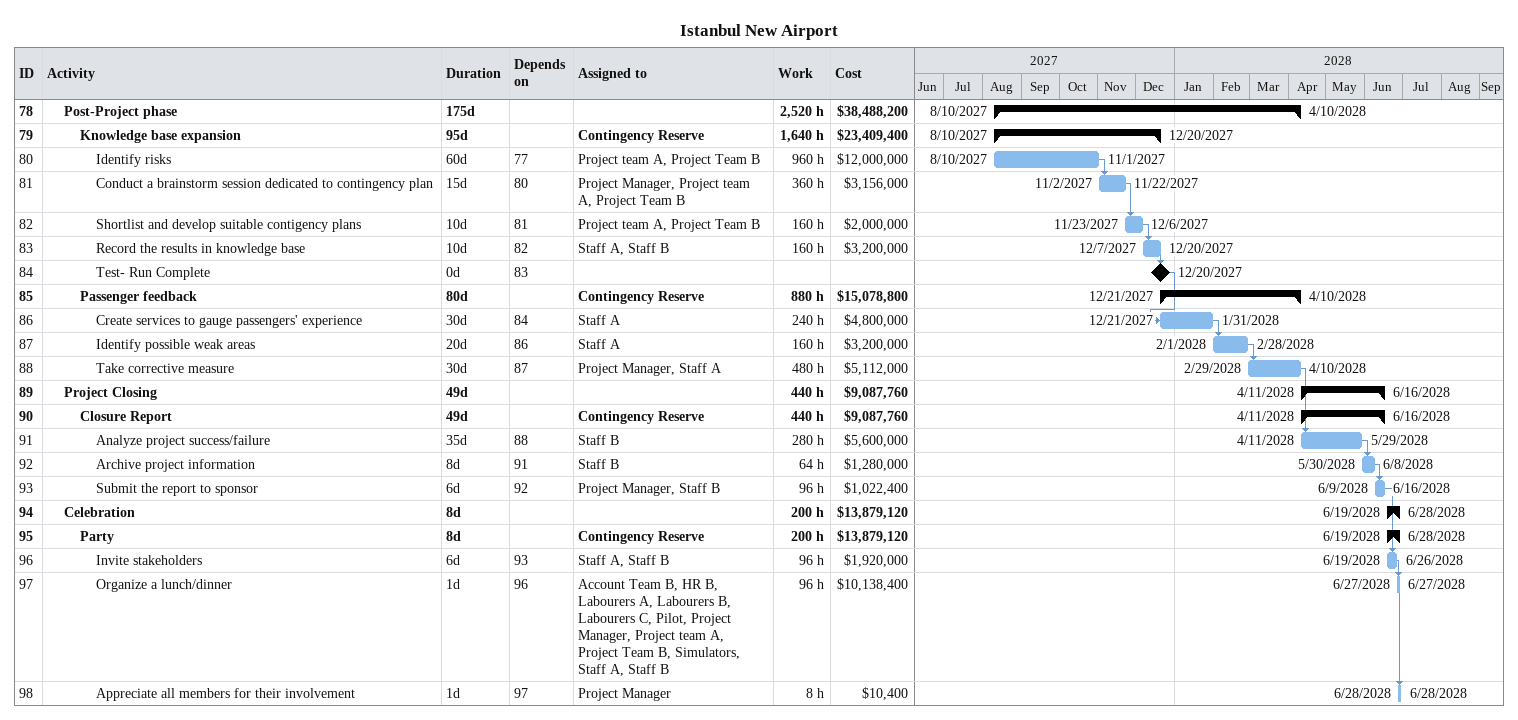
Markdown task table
Istanbul New Airport

| ID | Level | Task | Duration | Start | Finish | Predecessors | Resources | Work (h) | Cost ($) |
|---|---|---|---|---|---|---|---|---|---|
| 78 | 2 | **Post-Project phase** | 175d | 2027-08-10 | 2028-04-10 |  |  | 2520 | 38488200 |
| 79 | 3 | **Knowledge base expansion** | 95d | 2027-08-10 | 2027-12-20 |  | Contingency Reserve | 1640 | 23409400 |
| 80 | 4 | Identify risks | 60d | 2027-08-10 | 2027-11-01 | 77 | Project team A, Project Team B | 960 | 12000000 |
| 81 | 4 | Conduct a brainstorm session dedicated to contingency plan | 15d | 2027-11-02 | 2027-11-22 | 80 | Project Manager, Project team A, Project Team B | 360 | 3156000 |
| 82 | 4 | Shortlist and develop suitable contigency plans | 10d | 2027-11-23 | 2027-12-06 | 81 | Project team A, Project Team B | 160 | 2000000 |
| 83 | 4 | Record the results in knowledge base | 10d | 2027-12-07 | 2027-12-20 | 82 | Staff A, Staff B | 160 | 3200000 |
| 84 | 4 | Test- Run Complete | 0d | 2027-12-20 | 2027-12-20 | 83 |  |  |  |
| 85 | 3 | **Passenger feedback** | 80d | 2027-12-21 | 2028-04-10 |  | Contingency Reserve | 880 | 15078800 |
| 86 | 4 | Create services to gauge passengers' experience | 30d | 2027-12-21 | 2028-01-31 | 84 | Staff A | 240 | 4800000 |
| 87 | 4 | Identify possible weak areas | 20d | 2028-02-01 | 2028-02-28 | 86 | Staff A | 160 | 3200000 |
| 88 | 4 | Take corrective measure | 30d | 2028-02-29 | 2028-04-10 | 87 | Project Manager, Staff A | 480 | 5112000 |
| 89 | 2 | **Project Closing** | 49d | 2028-04-11 | 2028-06-16 |  |  | 440 | 9087760 |
| 90 | 3 | **Closure Report** | 49d | 2028-04-11 | 2028-06-16 |  | Contingency Reserve | 440 | 9087760 |
| 91 | 4 | Analyze project success/failure | 35d | 2028-04-11 | 2028-05-29 | 88 | Staff B | 280 | 5600000 |
| 92 | 4 | Archive project information | 8d | 2028-05-30 | 2028-06-08 | 91 | Staff B | 64 | 1280000 |
| 93 | 4 | Submit the report to sponsor | 6d | 2028-06-09 | 2028-06-16 | 92 | Project Manager, Staff B | 96 | 1022400 |
| 94 | 2 | **Celebration** | 8d | 2028-06-19 | 2028-06-28 |  |  | 200 | 13879120 |
| 95 | 3 | **Party** | 8d | 2028-06-19 | 2028-06-28 |  | Contingency Reserve | 200 | 13879120 |
| 96 | 4 | Invite stakeholders | 6d | 2028-06-19 | 2028-06-26 | 93 | Staff A, Staff B | 96 | 1920000 |
| 97 | 4 | Organize a lunch/dinner | 1d | 2028-06-27 | 2028-06-27 | 96 | Account Team B, HR B, Labourers A, Labourers B, Labourers C, Pilot, Project Manager, Project team A, Project Team B, Simulators, Staff A, Staff B | 96 | 10138400 |
| 98 | 4 | Appreciate all members for their involvement | 1d | 2028-06-28 | 2028-06-28 | 97 | Project Manager | 8 | 10400 |
